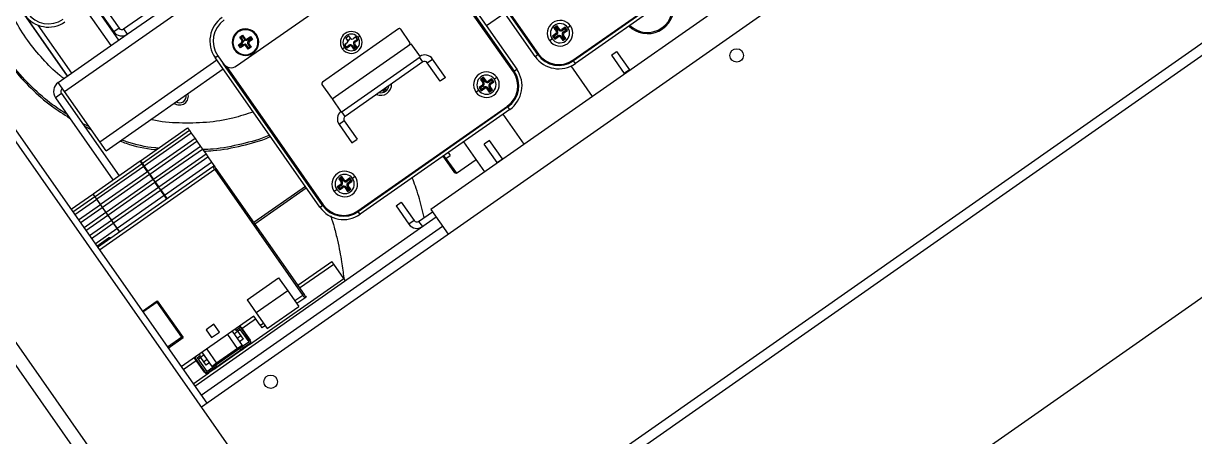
# Model space of a CAD drawing. Header units: millimetres. Extents: x 152904052 to 153933663, y 538271515 to 539240469.
# Drawn here: x 153332993.5 to 153333358.9, y 538932772.5 to 538932901.4 of the extents above; entities that cross this region are included whole.
import ezdxf

# ---------------------------------------------------------------- set-up
doc = ezdxf.new("R2010")
doc.units = ezdxf.units.MM
doc.layers.add('POWR', color=5, linetype='Continuous')

msp = doc.modelspace()

# ---------------------------------------------------------------- linework, layer by layer
at = {"layer": 'POWR', "color": 7}
for p, q in [((153333099.24, 538932711.84), (153333943.79, 538933303.2)), ((153333101.02, 538932709.3), (153333945.57, 538933300.66)), ((153333136.52, 538932658.6), (153333981.07, 538933249.95)), ((153333049.04, 538932781.8), (153333358.47, 538932998.46)), ((153333341.83, 538932998.17), (153333120.66, 538932843.3)), ((153333382.11, 538932306.11), (153332911.78, 538932977.82)), ((153333349.35, 538932283.17), (153332879.01, 538932954.88)), ((153333352.71, 538932285.52), (153332882.37, 538932957.23)), ((153332930.22, 538932954.96), (153333050.68, 538932782.94)), ((153333153.18, 538932891.1), (153333120.49, 538932937.79)), ((153333154, 538932891.67), (153333123.03, 538932935.9)), ((153333114.75, 538932933.77), (153333147.45, 538932887.08)), ((153333124.02, 538932935), (153333154.24, 538932891.84)), ((153333115.65, 538932930.74), (153333146.63, 538932886.51)), ((153333146.38, 538932886.33), (153333116.16, 538932929.5)), ((153333060.03, 538932888.13), (153333114.92, 538932926.56)), ((153333164.97, 538932889.95), (153333211.66, 538932922.64)), ((153333211.83, 538932922.4), (153333165.14, 538932889.7)), ((153333212.41, 538932921.58), (153333165.71, 538932888.89)), ((153332985.75, 538932915.6), (153333007.2, 538932884.96)), ((153333006.35, 538932880.15), (153333058.72, 538932916.82)), ((153333024.73, 538932899.67), (153333048.98, 538932916.65)), ((153333025.88, 538932898.03), (153333050.12, 538932915.01)), ((153333023.26, 538932896.2), (153333015.05, 538932907.91)), ((153333007.28, 538932885.01), (153332993.92, 538932904.1)), ((153333012.6, 538932906.19), (153333020.8, 538932894.48)), ((153333017.68, 538932904.5), (153333021.7, 538932898.77)), ((153333019.32, 538932905.65), (153333023.34, 538932899.92)), ((153333143.72, 538932904.61), (153333137.98, 538932900.6)), ((153332998, 538932900.88), (153333008.51, 538932885.87)), ((153333023.34, 538932899.92), (153333021.7, 538932898.77)), ((153333024.73, 538932899.67), (153333025.88, 538932898.03)), ((153333110.54, 538932899.69), (153333086.78, 538932883.06)), ((153333114.1, 538932895.47), (153333111.23, 538932899.57)), ((153333160.04, 538932900.66), (153333159.05, 538932899.97)), ((153333159.54, 538932899.88), (153333159.05, 538932899.97)), ((153333159.05, 538932899.97), (153333159.8, 538932898.9)), ((153333159.95, 538932900.17), (153333159.54, 538932899.88)), ((153333159.54, 538932899.88), (153333160.09, 538932899.11)), ((153333159.95, 538932900.17), (153333160.04, 538932900.66)), ((153333160.49, 538932899.39), (153333159.95, 538932900.17)), ((153333160.78, 538932899.59), (153333160.04, 538932900.66)), ((153333160.49, 538932899.39), (153333160.78, 538932899.59)), ((153333162.54, 538932900.21), (153333161.48, 538932899.47)), ((153333161.68, 538932899.18), (153333161.48, 538932899.47)), ((153333162.46, 538932899.73), (153333161.68, 538932899.18)), ((153333161.96, 538932898.77), (153333162.74, 538932899.32)), ((153333162.46, 538932899.73), (153333162.54, 538932900.21)), ((153333162.74, 538932899.32), (153333162.46, 538932899.73)), ((153333163.23, 538932899.23), (153333162.54, 538932900.21)), ((153333162.74, 538932899.32), (153333163.23, 538932899.23)), ((153333164.2, 538932900.64), (153333163.38, 538932900.07)), ((153333004.38, 538932882.98), (153333025.88, 538932898.03)), ((153333061.01, 538932897.12), (153333061.91, 538932897.75)), ((153333061.43, 538932897.04), (153333061.01, 538932897.12)), ((153333061.72, 538932896.09), (153333061.01, 538932897.12)), ((153333061.43, 538932897.04), (153333061.83, 538932897.32)), ((153333061.98, 538932896.27), (153333061.43, 538932897.04)), ((153333061.98, 538932896.27), (153333061.72, 538932896.09)), ((153333061.83, 538932897.32), (153333061.91, 538932897.75)), ((153333061.83, 538932897.32), (153333062.37, 538932896.55)), ((153333061.91, 538932897.75), (153333062.62, 538932896.72)), ((153333062.12, 538932895.88), (153333062.69, 538932896.28)), ((153333062.37, 538932896.55), (153333062.62, 538932896.72)), ((153333063.32, 538932896.6), (153333064.35, 538932897.32)), ((153333063.5, 538932896.35), (153333063.32, 538932896.6)), ((153333063.5, 538932896.35), (153333064.27, 538932896.89)), ((153333064.55, 538932896.49), (153333063.78, 538932895.95)), ((153333063.78, 538932895.95), (153333063.95, 538932895.7)), ((153333064.98, 538932896.42), (153333063.95, 538932895.7)), ((153333064.27, 538932896.89), (153333064.35, 538932897.32)), ((153333064.27, 538932896.89), (153333064.55, 538932896.49)), ((153333064.35, 538932897.32), (153333064.98, 538932896.42)), ((153333064.55, 538932896.49), (153333064.98, 538932896.42)), ((153333065.97, 538932897.78), (153333066.18, 538932897.93)), ((153333095.08, 538932897.53), (153333094.1, 538932896.85)), ((153333094.1, 538932896.85), (153333094.67, 538932896.03)), ((153333095.53, 538932896.89), (153333094.75, 538932895.85)), ((153333095.65, 538932896.72), (153333095.08, 538932897.53)), ((153333097.17, 538932897.17), (153333096.35, 538932896.59)), ((153333096.86, 538932895.86), (153333097.43, 538932896.26)), ((153333096.86, 538932895.86), (153333097.04, 538932895.61)), ((153333097.04, 538932895.61), (153333097.86, 538932896.18)), ((153333097.86, 538932896.18), (153333097.17, 538932897.17)), ((153333097.43, 538932896.26), (153333097.86, 538932896.18)), ((153333098.58, 538932897.42), (153333097.92, 538932896.96)), ((153333157.64, 538932896.05), (153333158.46, 538932896.63)), ((153333159.67, 538932898.21), (153333158.61, 538932897.46)), ((153333158.61, 538932897.46), (153333159.3, 538932896.48)), ((153333159.1, 538932897.38), (153333158.61, 538932897.46)), ((153333159.88, 538932897.92), (153333159.1, 538932897.38)), ((153333159.1, 538932897.38), (153333159.38, 538932896.97)), ((153333159.3, 538932896.48), (153333160.36, 538932897.22)), ((153333159.38, 538932896.97), (153333159.3, 538932896.48)), ((153333159.38, 538932896.97), (153333160.16, 538932897.51)), ((153333159.88, 538932897.92), (153333159.67, 538932898.21)), ((153333160.09, 538932899.11), (153333159.8, 538932898.9)), ((153333160.16, 538932897.51), (153333160.36, 538932897.22)), ((153333161.35, 538932897.3), (153333161.06, 538932897.1)), ((153333161.06, 538932897.1), (153333161.81, 538932896.04)), ((153333161.35, 538932897.3), (153333161.89, 538932896.53)), ((153333161.75, 538932897.59), (153333162.04, 538932897.79)), ((153333162.3, 538932896.81), (153333161.75, 538932897.59)), ((153333161.81, 538932896.04), (153333162.79, 538932896.72)), ((153333161.89, 538932896.53), (153333161.81, 538932896.04)), ((153333161.89, 538932896.53), (153333162.3, 538932896.81)), ((153333161.96, 538932898.77), (153333162.17, 538932898.49)), ((153333162.79, 538932896.72), (153333162.04, 538932897.79)), ((153333162.17, 538932898.49), (153333163.23, 538932899.23)), ((153333162.3, 538932896.81), (153333162.79, 538932896.72)), ((153333059.58, 538932893.31), (153333059.38, 538932893.17)), ((153333060.58, 538932894.68), (153333061.6, 538932895.4)), ((153333061.21, 538932893.78), (153333060.58, 538932894.68)), ((153333061, 538932894.6), (153333060.58, 538932894.68)), ((153333061, 538932894.6), (153333061.78, 538932895.14)), ((153333062.23, 538932894.49), (153333061.21, 538932893.78)), ((153333061.28, 538932894.21), (153333061.21, 538932893.78)), ((153333062.06, 538932894.75), (153333061.28, 538932894.21)), ((153333061.78, 538932895.14), (153333061.6, 538932895.4)), ((153333062.06, 538932894.75), (153333062.23, 538932894.49)), ((153333063.18, 538932894.55), (153333062.93, 538932894.37)), ((153333063.65, 538932893.35), (153333062.93, 538932894.37)), ((153333063.72, 538932893.78), (153333063.18, 538932894.55)), ((153333063.58, 538932894.83), (153333063.83, 538932895)), ((153333063.58, 538932894.83), (153333064.12, 538932894.05)), ((153333064.55, 538932893.98), (153333063.65, 538932893.35)), ((153333063.72, 538932893.78), (153333063.65, 538932893.35)), ((153333064.12, 538932894.05), (153333063.72, 538932893.78)), ((153333063.83, 538932895), (153333064.55, 538932893.98)), ((153333064.12, 538932894.05), (153333064.55, 538932893.98)), ((153333089.81, 538932877.86), (153333114.39, 538932895.06)), ((153333093.01, 538932893.52), (153333093.66, 538932893.98)), ((153333094.55, 538932895.33), (153333093.73, 538932894.76)), ((153333093.73, 538932894.76), (153333094.42, 538932893.77)), ((153333094.13, 538932895.04), (153333093.82, 538932894.63)), ((153333094.42, 538932893.77), (153333095.23, 538932894.35)), ((153333094.49, 538932894.2), (153333094.42, 538932893.77)), ((153333094.49, 538932894.2), (153333095.06, 538932894.6)), ((153333095.06, 538932894.6), (153333095.23, 538932894.35)), ((153333096.18, 538932894.4), (153333095.93, 538932894.23)), ((153333095.93, 538932894.23), (153333096.5, 538932893.41)), ((153333096.18, 538932894.4), (153333096.58, 538932893.83)), ((153333096.5, 538932893.41), (153333097.49, 538932894.09)), ((153333096.58, 538932893.83), (153333096.5, 538932893.41)), ((153333096.58, 538932893.83), (153333097.06, 538932894.17)), ((153333096.66, 538932894.74), (153333096.91, 538932894.91)), ((153333097.06, 538932894.17), (153333096.66, 538932894.74)), ((153333097.49, 538932894.09), (153333096.91, 538932894.91)), ((153333097.06, 538932894.17), (153333097.49, 538932894.09)), ((153333114.39, 538932895.06), (153333117.26, 538932890.97)), ((153333176.95, 538932891.5), (153333178.58, 538932892.65)), ((153333178.58, 538932892.65), (153333182.6, 538932886.91)), ((153333017.31, 538932864.5), (153333053.8, 538932890.06)), ((153333053.32, 538932890.75), (153333054.13, 538932891.33)), ((153333086.01, 538932844.06), (153333053.32, 538932890.75)), ((153333054.13, 538932891.33), (153333055.85, 538932888.87)), ((153333086.83, 538932844.64), (153333055.85, 538932888.87)), ((153333092.68, 538932873.76), (153333117.26, 538932890.97)), ((153333118.12, 538932889.38), (153333093.88, 538932872.4)), ((153333118.12, 538932889.38), (153333117.09, 538932890.85)), ((153333119.52, 538932889.13), (153333121.16, 538932890.28)), ((153333123.53, 538932883.4), (153333119.52, 538932889.13)), ((153333125.17, 538932884.55), (153333121.16, 538932890.28)), ((153333153.18, 538932891.1), (153333154, 538932891.67)), ((153333154.24, 538932891.84), (153333154, 538932891.67)), ((153333164.97, 538932889.95), (153333165.14, 538932889.7)), ((153333165.71, 538932888.89), (153333165.14, 538932889.7)), ((153333176.95, 538932891.5), (153333180.96, 538932885.77)), ((153333019.29, 538932861.68), (153333055.78, 538932887.23)), ((153333056.85, 538932887.97), (153333087.07, 538932844.81)), ((153333146.38, 538932886.33), (153333146.63, 538932886.51)), ((153333146.63, 538932886.51), (153333147.45, 538932887.08)), ((153333171.08, 538932878.6), (153333164.41, 538932888.13)), ((153333182.6, 538932886.91), (153333180.96, 538932885.77)), ((153333180.96, 538932885.77), (153333181.08, 538932885.61)), ((153333006.35, 538932880.15), (153333004.38, 538932882.98)), ((153333086.66, 538932882.36), (153333089.53, 538932878.27)), ((153333106.66, 538932880.99), (153333106.49, 538932881.23)), ((153333125.17, 538932884.55), (153333123.53, 538932883.4)), ((153333136.74, 538932882.15), (153333135.67, 538932881.4)), ((153333135.67, 538932881.4), (153333136.36, 538932880.42)), ((153333136.16, 538932881.32), (153333135.67, 538932881.4)), ((153333137.1, 538932884.6), (153333136.12, 538932883.91)), ((153333136.12, 538932883.91), (153333136.86, 538932882.84)), ((153333136.61, 538932883.82), (153333136.12, 538932883.91)), ((153333136.94, 538932881.86), (153333136.16, 538932881.32)), ((153333136.16, 538932881.32), (153333136.45, 538932880.91)), ((153333136.36, 538932880.42), (153333137.43, 538932881.16)), ((153333136.45, 538932880.91), (153333137.23, 538932881.45)), ((153333137.01, 538932884.11), (153333136.61, 538932883.82)), ((153333136.61, 538932883.82), (153333137.15, 538932883.04)), ((153333136.94, 538932881.86), (153333136.74, 538932882.15)), ((153333137.15, 538932883.04), (153333136.86, 538932882.84)), ((153333137.01, 538932884.11), (153333137.1, 538932884.6)), ((153333137.56, 538932883.33), (153333137.01, 538932884.11)), ((153333137.31, 538932881.5), (153333137.02, 538932881.92)), ((153333137.84, 538932883.53), (153333137.1, 538932884.6)), ((153333137.23, 538932881.45), (153333137.43, 538932881.16)), ((153333137.56, 538932883.33), (153333137.84, 538932883.53)), ((153333138.41, 538932881.24), (153333138.12, 538932881.04)), ((153333138.41, 538932881.24), (153333138.96, 538932880.47)), ((153333139.61, 538932884.15), (153333138.54, 538932883.41)), ((153333138.74, 538932883.12), (153333138.54, 538932883.41)), ((153333139.52, 538932883.67), (153333138.74, 538932883.12)), ((153333138.82, 538932881.53), (153333139.11, 538932881.73)), ((153333139.36, 538932880.75), (153333138.82, 538932881.53)), ((153333139.03, 538932882.71), (153333139.8, 538932883.26)), ((153333139.03, 538932882.71), (153333139.23, 538932882.43)), ((153333139.85, 538932880.66), (153333139.11, 538932881.73)), ((153333139.23, 538932882.43), (153333140.29, 538932883.17)), ((153333139.52, 538932883.67), (153333139.61, 538932884.15)), ((153333139.8, 538932883.26), (153333139.52, 538932883.67)), ((153333140.29, 538932883.17), (153333139.61, 538932884.15)), ((153333139.8, 538932883.26), (153333140.29, 538932883.17)), ((153333141.26, 538932884.58), (153333140.44, 538932884.01)), ((153333005.41, 538932879.49), (153333003.53, 538932878.17)), ((153333003.53, 538932878.17), (153333021.45, 538932852.57)), ((153333005.41, 538932879.49), (153333023.34, 538932853.89)), ((153333017.31, 538932864.5), (153333006.35, 538932880.15)), ((153333089.81, 538932877.86), (153333092.68, 538932873.76)), ((153333105.51, 538932880.55), (153333105.68, 538932880.3)), ((153333105.68, 538932880.3), (153333106.66, 538932880.99)), ((153333134.71, 538932879.99), (153333135.53, 538932880.57)), ((153333136.45, 538932880.91), (153333136.36, 538932880.42)), ((153333138.12, 538932881.04), (153333138.87, 538932879.98)), ((153333138.87, 538932879.98), (153333139.85, 538932880.66)), ((153333138.96, 538932880.47), (153333138.87, 538932879.98)), ((153333138.96, 538932880.47), (153333139.36, 538932880.75)), ((153333139.36, 538932880.75), (153333139.85, 538932880.66)), ((153333093.88, 538932872.4), (153333092.85, 538932873.87)), ((153333097.8, 538932842.92), (153333144.49, 538932875.61)), ((153333144.66, 538932875.36), (153333097.97, 538932842.67)), ((153333145.24, 538932874.55), (153333098.54, 538932841.85)), ((153333144.49, 538932875.61), (153333144.66, 538932875.36)), ((153333145.24, 538932874.55), (153333144.66, 538932875.36)), ((153333014.09, 538932869.1), (153333011.92, 538932870.19)), ((153333093.63, 538932871.01), (153333091.99, 538932869.86)), ((153333093.63, 538932871.01), (153333097.65, 538932865.27)), ((153333149.78, 538932863.69), (153333143.19, 538932873.11)), ((153333012.53, 538932869.33), (153333014.7, 538932868.23)), ((153333030, 538932858.55), (153333044.7, 538932868.85)), ((153333045.32, 538932867.96), (153333030.62, 538932857.66)), ((153333045.89, 538932867.14), (153333031.19, 538932856.84)), ((153333044.7, 538932868.85), (153333045.32, 538932867.96)), ((153333045.32, 538932867.96), (153333045.89, 538932867.14)), ((153333045.89, 538932867.14), (153333047.04, 538932865.5)), ((153333091.99, 538932869.86), (153333096.01, 538932864.13)), ((153333019.29, 538932861.68), (153333017.31, 538932864.5)), ((153333047.04, 538932865.5), (153333032.34, 538932855.21)), ((153333032.91, 538932854.39), (153333047.62, 538932864.68)), ((153333048.76, 538932863.04), (153333034.06, 538932852.75)), ((153333047.04, 538932865.5), (153333047.62, 538932864.68)), ((153333047.62, 538932864.68), (153333048.76, 538932863.04)), ((153333048.76, 538932863.04), (153333049.34, 538932862.22)), ((153333096.01, 538932864.13), (153333097.65, 538932865.27)), ((153333137.5, 538932855.09), (153333130.9, 538932864.51)), ((153333138.94, 538932864.89), (153333137.3, 538932863.74)), ((153333141.31, 538932858), (153333137.3, 538932863.74)), ((153333142.95, 538932859.15), (153333138.94, 538932864.89)), ((153333034.63, 538932851.93), (153333049.34, 538932862.22)), ((153333050.48, 538932860.59), (153333035.78, 538932850.29)), ((153333036.35, 538932849.47), (153333051.06, 538932859.77)), ((153333049.34, 538932862.22), (153333050.48, 538932860.59)), ((153333050.48, 538932860.59), (153333051.06, 538932859.77)), ((153333051.06, 538932859.77), (153333052.2, 538932858.13)), ((153333128.09, 538932854.75), (153333124.43, 538932859.98)), ((153333124.54, 538932860.05), (153333125.35, 538932859.31)), ((153333125.35, 538932859.31), (153333126.66, 538932860.23)), ((153333125.35, 538932859.31), (153333128.61, 538932854.66)), ((153333126.05, 538932861.11), (153333126.66, 538932860.23)), ((153333141.31, 538932858), (153333142.95, 538932859.15)), ((153333143.06, 538932858.98), (153333142.95, 538932859.15)), ((153333015.25, 538932848.23), (153333029.91, 538932858.5)), ((153333030.54, 538932857.61), (153333015.87, 538932847.34)), ((153333031.11, 538932856.79), (153333016.45, 538932846.52)), ((153333052.6, 538932856.68), (153333016.66, 538932831.52)), ((153333053.18, 538932855.87), (153333017.24, 538932830.7)), ((153333030.54, 538932857.61), (153333029.91, 538932858.5)), ((153333030, 538932858.55), (153333030.62, 538932857.66)), ((153333031.11, 538932856.79), (153333030.54, 538932857.61)), ((153333030.62, 538932857.66), (153333031.19, 538932856.84)), ((153333032.26, 538932855.15), (153333031.11, 538932856.79)), ((153333031.19, 538932856.84), (153333032.34, 538932855.21)), ((153333037.5, 538932847.83), (153333052.2, 538932858.13)), ((153333052.2, 538932858.13), (153333053.2, 538932856.71)), ((153333053.18, 538932855.87), (153333080.71, 538932816.55)), ((153333053.59, 538932856.15), (153333081.12, 538932816.83)), ((153333128.61, 538932854.66), (153333134.77, 538932858.98)), ((153333032.26, 538932855.15), (153333017.6, 538932844.88)), ((153333018.17, 538932844.06), (153333032.83, 538932854.33)), ((153333033.98, 538932852.69), (153333019.32, 538932842.42)), ((153333019.89, 538932841.61), (153333034.55, 538932851.87)), ((153333032.26, 538932855.15), (153333032.83, 538932854.33)), ((153333032.91, 538932854.39), (153333032.34, 538932855.21)), ((153333033.98, 538932852.69), (153333032.83, 538932854.33)), ((153333032.91, 538932854.39), (153333034.06, 538932852.75)), ((153333033.98, 538932852.69), (153333034.55, 538932851.87)), ((153333034.63, 538932851.93), (153333034.06, 538932852.75)), ((153333035.7, 538932850.23), (153333034.55, 538932851.87)), ((153333034.63, 538932851.93), (153333035.78, 538932850.29)), ((153333092.86, 538932853.62), (153333091.88, 538932852.94)), ((153333091.88, 538932852.94), (153333092.63, 538932851.87)), ((153333092.37, 538932852.85), (153333091.88, 538932852.94)), ((153333092.78, 538932853.13), (153333092.37, 538932852.85)), ((153333092.37, 538932852.85), (153333092.92, 538932852.07)), ((153333092.92, 538932852.07), (153333092.63, 538932851.87)), ((153333092.78, 538932853.13), (153333092.86, 538932853.62)), ((153333093.32, 538932852.36), (153333092.78, 538932853.13)), ((153333093.61, 538932852.56), (153333092.86, 538932853.62)), ((153333093.32, 538932852.36), (153333093.61, 538932852.56)), ((153333095.37, 538932853.18), (153333094.31, 538932852.44)), ((153333094.51, 538932852.15), (153333094.31, 538932852.44)), ((153333095.29, 538932852.69), (153333094.51, 538932852.15)), ((153333094.79, 538932851.74), (153333095.57, 538932852.28)), ((153333094.99, 538932851.45), (153333096.06, 538932852.2)), ((153333095.29, 538932852.69), (153333095.37, 538932853.18)), ((153333095.57, 538932852.28), (153333095.29, 538932852.69)), ((153333096.06, 538932852.2), (153333095.37, 538932853.18)), ((153333095.57, 538932852.28), (153333096.06, 538932852.2)), ((153333097.03, 538932853.61), (153333096.21, 538932853.03)), ((153333128.09, 538932854.75), (153333128.61, 538932854.66)), ((153333008.35, 538932843.4), (153333015.17, 538932848.17)), ((153333015.17, 538932848.17), (153333015.79, 538932847.28)), ((153333015.87, 538932847.34), (153333015.25, 538932848.23)), ((153333035.7, 538932850.23), (153333021.04, 538932839.97)), ((153333021.61, 538932839.15), (153333036.27, 538932849.42)), ((153333035.7, 538932850.23), (153333036.27, 538932849.42)), ((153333036.35, 538932849.47), (153333035.78, 538932850.29)), ((153333037.42, 538932847.78), (153333036.27, 538932849.42)), ((153333036.35, 538932849.47), (153333037.5, 538932847.83)), ((153333081.48, 538932850.53), (153333065.41, 538932839.27)), ((153333065.69, 538932838.87), (153333081.77, 538932850.12)), ((153333090.47, 538932849.02), (153333091.29, 538932849.59)), ((153333092.5, 538932851.17), (153333091.44, 538932850.43)), ((153333091.44, 538932850.43), (153333092.13, 538932849.45)), ((153333091.93, 538932850.34), (153333091.44, 538932850.43)), ((153333092.71, 538932850.89), (153333091.93, 538932850.34)), ((153333091.93, 538932850.34), (153333092.21, 538932849.93)), ((153333092.13, 538932849.45), (153333093.19, 538932850.19)), ((153333092.21, 538932849.93), (153333092.13, 538932849.45)), ((153333092.21, 538932849.93), (153333092.99, 538932850.48)), ((153333092.71, 538932850.89), (153333092.5, 538932851.17)), ((153333092.99, 538932850.48), (153333093.19, 538932850.19)), ((153333094.18, 538932850.27), (153333093.89, 538932850.07)), ((153333093.89, 538932850.07), (153333094.63, 538932849)), ((153333094.18, 538932850.27), (153333094.72, 538932849.49)), ((153333094.58, 538932850.55), (153333094.87, 538932850.76)), ((153333095.13, 538932849.78), (153333094.58, 538932850.55)), ((153333094.63, 538932849), (153333095.62, 538932849.69)), ((153333094.72, 538932849.49), (153333094.63, 538932849)), ((153333094.72, 538932849.49), (153333095.13, 538932849.78)), ((153333094.79, 538932851.74), (153333094.99, 538932851.45)), ((153333095.62, 538932849.69), (153333094.87, 538932850.76)), ((153333095.13, 538932849.78), (153333095.62, 538932849.69)), ((153333015.79, 538932847.28), (153333008.97, 538932842.5)), ((153333016.37, 538932846.46), (153333009.54, 538932841.69)), ((153333017.51, 538932844.82), (153333010.69, 538932840.05)), ((153333015.79, 538932847.28), (153333016.37, 538932846.46)), ((153333016.45, 538932846.52), (153333015.87, 538932847.34)), ((153333016.37, 538932846.46), (153333017.51, 538932844.82)), ((153333017.6, 538932844.88), (153333016.45, 538932846.52)), ((153333017.51, 538932844.82), (153333018.09, 538932844.01)), ((153333018.17, 538932844.06), (153333017.6, 538932844.88)), ((153333022.76, 538932837.51), (153333037.42, 538932847.78)), ((153333038.23, 538932846.62), (153333037.42, 538932847.78)), ((153333037.5, 538932847.83), (153333038.31, 538932846.68)), ((153333086.01, 538932844.06), (153333086.83, 538932844.64)), ((153333087.07, 538932844.81), (153333086.83, 538932844.64)), ((153333109.77, 538932844.47), (153333111.41, 538932845.61)), ((153333111.41, 538932845.61), (153333115.43, 538932839.88)), ((153333011.26, 538932839.23), (153333018.09, 538932844.01)), ((153333019.23, 538932842.37), (153333012.41, 538932837.59)), ((153333012.98, 538932836.77), (153333019.81, 538932841.55)), ((153333018.09, 538932844.01), (153333019.23, 538932842.37)), ((153333019.32, 538932842.42), (153333018.17, 538932844.06)), ((153333019.23, 538932842.37), (153333019.81, 538932841.55)), ((153333019.89, 538932841.61), (153333019.32, 538932842.42)), ((153333019.81, 538932841.55), (153333020.95, 538932839.91)), ((153333021.04, 538932839.97), (153333019.89, 538932841.61)), ((153333046.95, 538932788.27), (153333122.27, 538932841.01)), ((153333097.8, 538932842.92), (153333097.97, 538932842.67)), ((153333098.54, 538932841.85), (153333097.97, 538932842.67)), ((153333109.77, 538932844.47), (153333113.79, 538932838.73)), ((153333116.82, 538932839.63), (153333121.12, 538932842.65)), ((153333120.66, 538932843.3), (153333126, 538932835.68)), ((153333020.95, 538932839.91), (153333014.13, 538932835.13)), ((153333014.71, 538932834.31), (153333021.53, 538932839.09)), ((153333015.85, 538932832.68), (153333022.68, 538932837.45)), ((153333020.95, 538932839.91), (153333021.53, 538932839.09)), ((153333021.61, 538932839.15), (153333021.04, 538932839.97)), ((153333021.53, 538932839.09), (153333022.68, 538932837.45)), ((153333022.76, 538932837.51), (153333021.61, 538932839.15)), ((153333022.68, 538932837.45), (153333023.49, 538932836.3)), ((153333023.57, 538932836.35), (153333022.76, 538932837.51)), ((153333048.93, 538932785.44), (153333124.25, 538932838.18)), ((153333115.43, 538932839.88), (153333113.79, 538932838.73)), ((153333116.82, 538932839.63), (153333117.97, 538932838)), ((153333016.38, 538932831.93), (153333020.1, 538932834.54)), ((153333020.52, 538932834.46), (153333016.55, 538932831.68)), ((153333020.52, 538932834.46), (153333020.1, 538932834.54)), ((153333020.63, 538932834.3), (153333020.52, 538932834.46)), ((153333079.11, 538932819.7), (153333089.76, 538932827.16)), ((153333079.69, 538932818.88), (153333090.33, 538932826.34)), ((153333090.33, 538932826.34), (153333089.76, 538932827.16)), ((153333093.49, 538932821.83), (153333090.33, 538932826.34)), ((153333063.29, 538932815.19), (153333073.12, 538932822.07)), ((153333064, 538932801.18), (153333093.49, 538932821.83)), ((153333073.12, 538932822.07), (153333075.99, 538932817.97)), ((153333093.95, 538932821.18), (153333093.49, 538932821.83)), ((153333075.99, 538932817.97), (153333066.16, 538932811.09)), ((153333075.99, 538932817.97), (153333079.43, 538932813.06)), ((153333080.71, 538932816.55), (153333078.21, 538932814.8)), ((153333081.28, 538932815.73), (153333078.78, 538932813.98)), ((153333081.69, 538932816.01), (153333081.28, 538932815.73)), ((153333081.51, 538932816.28), (153333081.69, 538932816.01)), ((153333030.61, 538932811.6), (153333035.27, 538932814.86)), ((153333035.2, 538932814.45), (153333030.78, 538932811.35)), ((153333035.27, 538932814.86), (153333035.2, 538932814.45)), ((153333042.89, 538932803.47), (153333035.2, 538932814.45)), ((153333035.27, 538932814.86), (153333043.3, 538932803.4)), ((153333063.29, 538932815.19), (153333066.16, 538932811.09)), ((153333069.6, 538932806.18), (153333079.43, 538932813.06)), ((153333065.36, 538932810.07), (153333042.76, 538932794.25)), ((153333061.66, 538932806.26), (153333065.94, 538932809.25)), ((153333067.37, 538932807.21), (153333065.36, 538932810.07)), ((153333066.16, 538932811.09), (153333069.6, 538932806.18)), ((153333052.95, 538932807.55), (153333050.49, 538932805.83)), ((153333050.49, 538932805.83), (153333052.21, 538932803.37)), ((153333052.21, 538932803.37), (153333054.67, 538932805.09)), ((153333054.67, 538932805.09), (153333052.95, 538932807.55)), ((153333060.34, 538932799.96), (153333057.24, 538932804.39)), ((153333058.63, 538932805.36), (153333061.73, 538932800.94)), ((153333059.21, 538932804.54), (153333060.35, 538932805.34)), ((153333059.53, 538932805.99), (153333059.82, 538932805.58)), ((153333060.8, 538932806.27), (153333059.82, 538932805.58)), ((153333060.35, 538932805.34), (153333060.07, 538932805.75)), ((153333060.35, 538932805.34), (153333061.09, 538932805.86)), ((153333060.35, 538932805.34), (153333061.33, 538932803.95)), ((153333060.8, 538932806.27), (153333063.79, 538932802.01)), ((153333061.49, 538932806.51), (153333061.09, 538932807.08)), ((153333061.33, 538932806.39), (153333061.49, 538932806.51)), ((153333061.33, 538932806.39), (153333064.08, 538932802.46)), ((153333061.49, 538932806.51), (153333064.25, 538932802.58)), ((153333067.37, 538932807.21), (153333068.38, 538932807.91)), ((153333067.37, 538932807.21), (153333067.94, 538932806.39)), ((153333068.95, 538932807.09), (153333067.94, 538932806.39)), ((153333042.89, 538932803.47), (153333038.47, 538932800.38)), ((153333038.64, 538932800.13), (153333043.3, 538932803.4)), ((153333043.3, 538932803.4), (153333042.89, 538932803.47)), ((153333061.75, 538932800.83), (153333058.76, 538932798.73)), ((153333061.33, 538932803.95), (153333060.18, 538932803.15)), ((153333061.73, 538932800.94), (153333060.34, 538932799.96)), ((153333062.07, 538932802.89), (153333060.93, 538932802.08)), ((153333061.04, 538932800.09), (153333061.86, 538932800.66)), ((153333061.33, 538932803.95), (153333062.07, 538932802.89)), ((153333061.86, 538932800.66), (153333061.75, 538932800.83)), ((153333061.86, 538932800.66), (153333063.79, 538932802.01)), ((153333062.21, 538932800.17), (153333061.86, 538932800.66)), ((153333064, 538932801.18), (153333062.16, 538932799.89)), ((153333063.88, 538932801.35), (153333062.21, 538932800.17)), ((153333063.88, 538932801.35), (153333064, 538932801.18)), ((153333064.25, 538932802.58), (153333064.08, 538932802.46)), ((153333047.24, 538932796.53), (153333046.84, 538932797.1)), ((153333047.7, 538932797.09), (153333048.68, 538932797.78)), ((153333047.7, 538932797.09), (153333050.68, 538932792.83)), ((153333047.98, 538932796.68), (153333048.72, 538932797.2)), ((153333048.39, 538932798.19), (153333048.68, 538932797.78)), ((153333048.72, 538932797.2), (153333048.43, 538932797.61)), ((153333049.87, 538932798), (153333048.72, 538932797.2)), ((153333048.72, 538932797.2), (153333049.7, 538932795.81)), ((153333052.39, 538932794.4), (153333049.29, 538932798.82)), ((153333050.69, 538932799.8), (153333053.78, 538932795.37)), ((153333053.42, 538932794.76), (153333061.04, 538932800.09)), ((153333053.77, 538932794.26), (153333061.39, 538932799.6)), ((153333060.34, 538932799.96), (153333053.78, 538932795.37)), ((153333061.5, 538932799.43), (153333053.88, 538932794.1)), ((153333058.7, 538932798.82), (153333058.87, 538932798.57)), ((153333061.39, 538932799.6), (153333061.04, 538932800.09)), ((153333062.21, 538932800.17), (153333061.39, 538932799.6)), ((153333061.39, 538932799.6), (153333061.5, 538932799.43)), ((153333043.33, 538932793.43), (153333047.41, 538932796.28)), ((153333047.24, 538932796.53), (153333047.4, 538932796.64)), ((153333049.99, 538932792.6), (153333047.24, 538932796.53)), ((153333050.16, 538932792.71), (153333047.4, 538932796.64)), ((153333049.7, 538932795.81), (153333050.84, 538932796.61)), ((153333049.7, 538932795.81), (153333050.44, 538932794.74)), ((153333051.59, 538932795.55), (153333050.44, 538932794.74)), ((153333050.68, 538932792.83), (153333052.6, 538932794.18)), ((153333052.95, 538932793.69), (153333051.27, 538932792.51)), ((153333053.23, 538932793.64), (153333051.38, 538932792.35)), ((153333053.78, 538932795.37), (153333052.39, 538932794.4)), ((153333055.48, 538932796.44), (153333052.49, 538932794.35)), ((153333052.49, 538932794.35), (153333052.6, 538932794.18)), ((153333052.6, 538932794.18), (153333053.42, 538932794.76)), ((153333052.95, 538932793.69), (153333052.6, 538932794.18)), ((153333053.77, 538932794.26), (153333052.95, 538932793.69)), ((153333053.42, 538932794.76), (153333053.77, 538932794.26)), ((153333053.88, 538932794.1), (153333053.77, 538932794.26)), ((153333055.59, 538932796.28), (153333055.42, 538932796.52)), ((153333046.49, 538932788.92), (153333051.38, 538932792.35)), ((153333050.16, 538932792.71), (153333049.99, 538932792.6)), ((153333051.38, 538932792.35), (153333051.27, 538932792.51))]:
    msp.add_line(p, q, dxfattribs=at)
at = {"layer": 'POWR', "color": 7, "flags": 128}
for points in [[(153333183.26, 538932899.86), (153333182.75, 538932900.27), (153333182.41, 538932900.58)], [(153333182.6, 538932886.91), (153333182.73, 538932886.76), (153333182.73, 538932886.76)], [(153333141.41, 538932857.83), (153333141.41, 538932857.83), (153333141.31, 538932858)]]:
    msp.add_lwpolyline(points, dxfattribs=at)
at = {"layer": 'POWR', "color": 7}
for centre in [(153333216.06, 538932891.42), (153333070.66, 538932789.61)]:
    msp.add_circle(centre, 2.1, dxfattribs=at)
for centre, radius, start, end in [((153333188.2, 538932906.46), 7.88, 225.9806, 24.0194), ((153333188.2, 538932906.46), 8.25, 233.1949, 16.8051), ((153333001.29, 538932909.26), 9, 215, 305), ((153333001.29, 538932909.26), 8, 215, 305), ((153333060.69, 538932895.92), 9, 125, 215), ((153333024.16, 538932900.49), 1, 215, 305), ((153333060.69, 538932895.92), 8, 125, 215), ((153333062.78, 538932895.55), 4.15, 35, 215), ((153333062.78, 538932895.55), 3.9, 35, 215), ((153333110.82, 538932899.28), 0.5, 35, 125), ((153333160.92, 538932898.35), 4, 35, 215), ((153333160.92, 538932898.35), 4, 215, 35), ((153333160.92, 538932898.35), 3, 35, 215), ((153333160.92, 538932898.35), 3, 215, 35), ((153333161.19, 538932899.88), 0.851, 215, 305), ((153333161.19, 538932899.88), 0.5, 215, 305), ((153333024.16, 538932900.49), 3, 215, 305), ((153333062.78, 538932895.55), 4.15, 215, 35), ((153333062.78, 538932895.55), 3.9, 215, 35), ((153333061.31, 538932895.81), 0.5, 305, 35), ((153333061.31, 538932895.81), 0.807, 305, 35), ((153333063.03, 538932897.01), 0.807, 215, 305), ((153333063.03, 538932897.01), 0.5, 215, 305), ((153333064.24, 538932895.29), 0.807, 125, 215), ((153333064.24, 538932895.29), 0.5, 125, 215), ((153333095.79, 538932895.47), 3.4, 35, 215), ((153333095.79, 538932895.47), 3.4, 215, 35), ((153333095.79, 538932895.47), 2.6, 35, 215), ((153333095.79, 538932895.47), 2.6, 215, 35), ((153333094.26, 538932895.74), 0.5, 305, 35), ((153333096.06, 538932897), 0.5, 215, 305), ((153333097.32, 538932895.2), 0.807, 125, 215), ((153333159.39, 538932898.62), 0.5, 305, 35), ((153333159.39, 538932898.62), 0.851, 305, 35), ((153333160.65, 538932896.81), 0.851, 35, 125), ((153333160.65, 538932896.81), 0.5, 35, 125), ((153333162.45, 538932898.08), 0.851, 125, 215), ((153333162.45, 538932898.08), 0.5, 125, 215), ((153333062.52, 538932894.09), 0.807, 35, 125), ((153333062.52, 538932894.09), 0.5, 35, 125), ((153333095.52, 538932893.94), 0.807, 35, 125), ((153333095.52, 538932893.94), 0.5, 35, 125), ((153333097.32, 538932895.2), 0.5, 125, 215), ((153333113.69, 538932895.19), 0.5, 305, 35), ((153333058.31, 538932890.59), 3, 215, 305), ((153333118.7, 538932888.56), 3, 35, 121.1774), ((153333118.7, 538932888.56), 1, 35, 125), ((153333160.55, 538932896.26), 9, 215, 305), ((153333160.55, 538932896.26), 8, 215, 305), ((153333160.55, 538932896.26), 7.7, 215, 305), ((153333137.98, 538932882.29), 4, 35, 215), ((153333137.98, 538932882.29), 3, 35, 215), ((153333140.07, 538932881.92), 7.7, 305, 35), ((153333140.07, 538932881.92), 8, 305, 35), ((153333140.07, 538932881.92), 9, 305, 35), ((153333006.35, 538932880.15), 3.45, 125, 215), ((153333006.35, 538932880.15), 1.15, 125, 215), ((153333087.07, 538932882.65), 0.5, 125, 215), ((153333104.97, 538932882.36), 3.4, 246.9657, 3.0343), ((153333104.97, 538932882.36), 2.6, 258.8131, 351.1869), ((153333137.98, 538932882.29), 4, 215, 35), ((153333137.98, 538932882.29), 3, 215, 35), ((153333136.45, 538932882.56), 0.5, 305, 35), ((153333136.45, 538932882.56), 0.851, 305, 35), ((153333137.71, 538932880.75), 0.851, 35, 125), ((153333137.71, 538932880.75), 0.5, 35, 125), ((153333138.25, 538932883.82), 0.851, 215, 305), ((153333138.25, 538932883.82), 0.5, 215, 305), ((153333139.52, 538932882.02), 0.851, 125, 215), ((153333139.52, 538932882.02), 0.5, 125, 215), ((153333042.22, 538932878.71), 2.75, 231.9124, 18.0876), ((153333042.22, 538932878.71), 2.1, 305, 12.6073), ((153333089.94, 538932878.55), 0.5, 215, 305), ((153333042.22, 538932878.71), 2.1, 237.3927, 305), ((153333094.45, 538932871.58), 3, 128.8226, 215), ((153333094.45, 538932871.58), 1, 125, 215), ((153333093.75, 538932851.31), 4, 35, 215), ((153333093.75, 538932851.31), 4, 215, 35), ((153333093.75, 538932851.31), 3, 35, 215), ((153333093.75, 538932851.31), 3, 215, 35), ((153333092.22, 538932851.58), 0.5, 305, 35), ((153333092.22, 538932851.58), 0.851, 305, 35), ((153333094.02, 538932852.85), 0.851, 215, 305), ((153333094.02, 538932852.85), 0.5, 215, 305), ((153333093.48, 538932849.78), 0.851, 35, 125), ((153333093.48, 538932849.78), 0.5, 35, 125), ((153333095.28, 538932851.04), 0.851, 125, 215), ((153333095.28, 538932851.04), 0.5, 125, 215), ((153333093.38, 538932849.22), 8, 215, 305), ((153333093.38, 538932849.22), 7.7, 215, 305), ((153333093.38, 538932849.22), 9, 215, 305), ((153333116.25, 538932840.45), 3, 215, 305), ((153333116.25, 538932840.45), 1, 215, 305), ((153333060.67, 538932805.93), 1, 35, 79.427), ((153333063.43, 538932802), 1, 305, 35), ((153333048.06, 538932797.1), 1, 170.573, 215), ((153333062.04, 538932800.06), 0.2, 305, 35), ((153333053.11, 538932793.8), 0.2, 215, 305), ((153333050.81, 538932793.17), 1, 215, 305)]:
    msp.add_arc(centre, radius, start, end, dxfattribs=at)
for points, knots in [([(153332974.57, 538932931.74), (153332974.53, 538932931.02), (153332974.37, 538932927.27), (153332975.23, 538932920.47), (153332977.21, 538932911.52), (153332980.42, 538932902.92), (153332984.66, 538932894.88), (153332989.81, 538932887.55), (153332995.71, 538932881.12), (153333001.74, 538932875.83), (153333006.03, 538932873.09), (153333007.93, 538932871.88)], [0, 0, 0, 0, 0.030131, 0.157165, 0.285275, 0.413386, 0.54042, 0.665356, 0.787271, 0.905377, 1, 1, 1, 1]), ([(153333007.14, 538932873.01), (153333005.61, 538932873.99), (153333001.71, 538932876.49), (153332996.06, 538932881.48), (153332990.2, 538932887.86), (153332985.09, 538932895.14), (153332980.88, 538932903.13), (153332977.69, 538932911.67), (153332975.74, 538932920.55), (153332974.88, 538932927.07), (153332975.02, 538932930.57), (153332975.04, 538932931.06)], [0, 0, 0, 0, 0.078951, 0.200388, 0.325741, 0.454201, 0.584818, 0.716542, 0.848265, 0.978883, 1, 1, 1, 1]), ([(153333006.12, 538932884.2), (153333005.69, 538932884.52), (153333003.27, 538932886.32), (153332999.43, 538932890.29), (153332994.65, 538932896.1), (153332990.6, 538932902.7), (153332987.47, 538932909.35), (153332986.2, 538932913.92), (153332985.65, 538932915.91)], [0, 0, 0, 0, 0.042262, 0.235417, 0.428573, 0.6301, 0.838865, 1, 1, 1, 1]), ([(153333183.26, 538932899.86), (153333183.08, 538932900.11), (153333182.88, 538932900.4), (153333182.67, 538932900.7), (153333182.64, 538932900.74)], [0, 0, 0, 0, 0.864038, 1, 1, 1, 1]), ([(153333065.19, 538932873.79), (153333063.1, 538932873.1), (153333058.35, 538932871.53), (153333050.57, 538932870.34), (153333042.13, 538932870.22), (153333036.28, 538932870.64), (153333033.39, 538932871.4), (153333033.23, 538932871.44)], [0, 0, 0, 0, 0.20368, 0.462441, 0.723657, 0.984873, 1, 1, 1, 1]), ([(153333070.28, 538932866.53), (153333070.21, 538932866.5), (153333067.45, 538932865.23), (153333061.55, 538932863.71), (153333054.63, 538932862.21), (153333050.54, 538932862.09), (153333049.45, 538932862.06)], [0, 0, 0, 0, 0.010585, 0.425896, 0.848183, 1, 1, 1, 1]), ([(153333023.6, 538932864.7), (153333024.25, 538932864.46), (153333027.75, 538932863.18), (153333031.59, 538932862.3), (153333034.78, 538932862.04), (153333034.95, 538932862.02)], [0, 0, 0, 0, 0.177571, 0.956588, 1, 1, 1, 1]), ([(153333035.59, 538932862.47), (153333035.23, 538932862.5), (153333031.87, 538932862.77), (153333027.99, 538932863.63), (153333024.63, 538932864.86), (153333024.1, 538932865.05)], [0, 0, 0, 0, 0.09092, 0.856893, 1, 1, 1, 1]), ([(153333049.79, 538932861.57), (153333050.78, 538932861.6), (153333054.8, 538932861.73), (153333061.67, 538932863.23), (153333067.65, 538932864.77), (153333070.46, 538932866.07), (153333070.57, 538932866.11)], [0, 0, 0, 0, 0.138759, 0.564722, 0.983649, 1, 1, 1, 1]), ([(153333118.55, 538932840.84), (153333118.29, 538932841.97), (153333117.52, 538932845.26), (153333116.3, 538932849.42), (153333115.16, 538932852.39), (153333114.83, 538932853.25)], [0, 0, 0, 0, 0.268198, 0.785972, 1, 1, 1, 1]), ([(153333089.37, 538932841.32), (153333089.75, 538932840.16), (153333090.56, 538932837.65), (153333091.48, 538932833.91), (153333092.21, 538932830.32), (153333092.74, 538932827.22), (153333093.14, 538932824.51), (153333093.37, 538932822.77), (153333093.47, 538932821.91), (153333093.48, 538932821.84)], [0, 0, 0, 0, 0.182161, 0.392886, 0.575774, 0.733984, 0.868705, 0.989398, 1, 1, 1, 1]), ([(153333060.58, 538932806.73), (153333060.6, 538932806.73), (153333060.68, 538932806.74), (153333060.81, 538932806.73), (153333060.97, 538932806.68), (153333061.16, 538932806.59), (153333061.26, 538932806.47), (153333061.33, 538932806.39)], [0, 0, 0, 0, 0.079501, 0.269515, 0.460167, 0.650181, 1, 1, 1, 1]), ([(153333064.08, 538932802.46), (153333064.13, 538932802.37), (153333064.21, 538932802.24), (153333064.23, 538932802.03), (153333064.22, 538932801.86), (153333064.17, 538932801.7), (153333064.08, 538932801.52), (153333063.96, 538932801.41), (153333063.88, 538932801.35)], [0, 0, 0, 0, 0.239443, 0.36994, 0.5, 0.630497, 0.760557, 1, 1, 1, 1]), ([(153333047.4, 538932796.64), (153333047.35, 538932796.73), (153333047.28, 538932796.87), (153333047.25, 538932797.08), (153333047.27, 538932797.24), (153333047.3, 538932797.37), (153333047.33, 538932797.44), (153333047.35, 538932797.46)], [0, 0, 0, 0, 0.349844, 0.54051, 0.730538, 0.921204, 1, 1, 1, 1]), ([(153333061.5, 538932799.43), (153333061.58, 538932799.49), (153333061.71, 538932799.58), (153333061.86, 538932799.69), (153333061.97, 538932799.76), (153333062.05, 538932799.82), (153333062.13, 538932799.88), (153333062.15, 538932799.89), (153333062.16, 538932799.89)], [0, 0, 0, 0, 0.239443, 0.36994, 0.5, 0.630497, 0.760557, 1, 1, 1, 1]), ([(153333053.23, 538932793.64), (153333053.24, 538932793.65), (153333053.25, 538932793.66), (153333053.33, 538932793.71), (153333053.42, 538932793.77), (153333053.52, 538932793.85), (153333053.67, 538932793.95), (153333053.8, 538932794.04), (153333053.88, 538932794.1)], [0, 0, 0, 0, 0.239443, 0.36994, 0.5, 0.630497, 0.760557, 1, 1, 1, 1]), ([(153333051.27, 538932792.51), (153333051.18, 538932792.47), (153333051.04, 538932792.39), (153333050.83, 538932792.36), (153333050.67, 538932792.38), (153333050.51, 538932792.42), (153333050.32, 538932792.52), (153333050.22, 538932792.63), (153333050.16, 538932792.71)], [0, 0, 0, 0, 0.239443, 0.36994, 0.5, 0.630497, 0.760557, 1, 1, 1, 1])]:
    msp.add_open_spline(points, degree=3, knots=knots, dxfattribs=at)
for points in [[(153333053.3, 538932856.56), (153333053.26, 538932856.61), (153333053.17, 538932856.71), (153333052.98, 538932856.78), (153333052.78, 538932856.78), (153333052.66, 538932856.72), (153333052.6, 538932856.68)], [(153333052.6, 538932856.68), (153333052.61, 538932856.67), (153333052.63, 538932856.65), (153333052.76, 538932856.46), (153333052.95, 538932856.19), (153333053.1, 538932855.97), (153333053.18, 538932855.87)], [(153333053.18, 538932855.87), (153333053.23, 538932855.9), (153333053.34, 538932855.98), (153333053.47, 538932856.07), (153333053.57, 538932856.14), (153333053.58, 538932856.15), (153333053.59, 538932856.15)], [(153333053.59, 538932856.15), (153333053.55, 538932856.21), (153333053.47, 538932856.31), (153333053.38, 538932856.45), (153333053.31, 538932856.54), (153333053.31, 538932856.56), (153333053.3, 538932856.56)], [(153333081.12, 538932816.83), (153333081.11, 538932816.83), (153333081.1, 538932816.82), (153333081.01, 538932816.75), (153333080.87, 538932816.66), (153333080.76, 538932816.58), (153333080.71, 538932816.55)], [(153333080.71, 538932816.55), (153333080.78, 538932816.44), (153333080.94, 538932816.22), (153333081.12, 538932815.95), (153333081.26, 538932815.76), (153333081.27, 538932815.74), (153333081.28, 538932815.73)], [(153333081.41, 538932816.42), (153333081.4, 538932816.43), (153333081.39, 538932816.44), (153333081.33, 538932816.54), (153333081.23, 538932816.67), (153333081.16, 538932816.78), (153333081.12, 538932816.83)], [(153333081.28, 538932815.73), (153333081.33, 538932815.77), (153333081.43, 538932815.86), (153333081.5, 538932816.05), (153333081.5, 538932816.25), (153333081.44, 538932816.37), (153333081.41, 538932816.42)]]:
    msp.add_open_spline(points, degree=3, dxfattribs=at)

doc.saveas('drawing.dxf')
